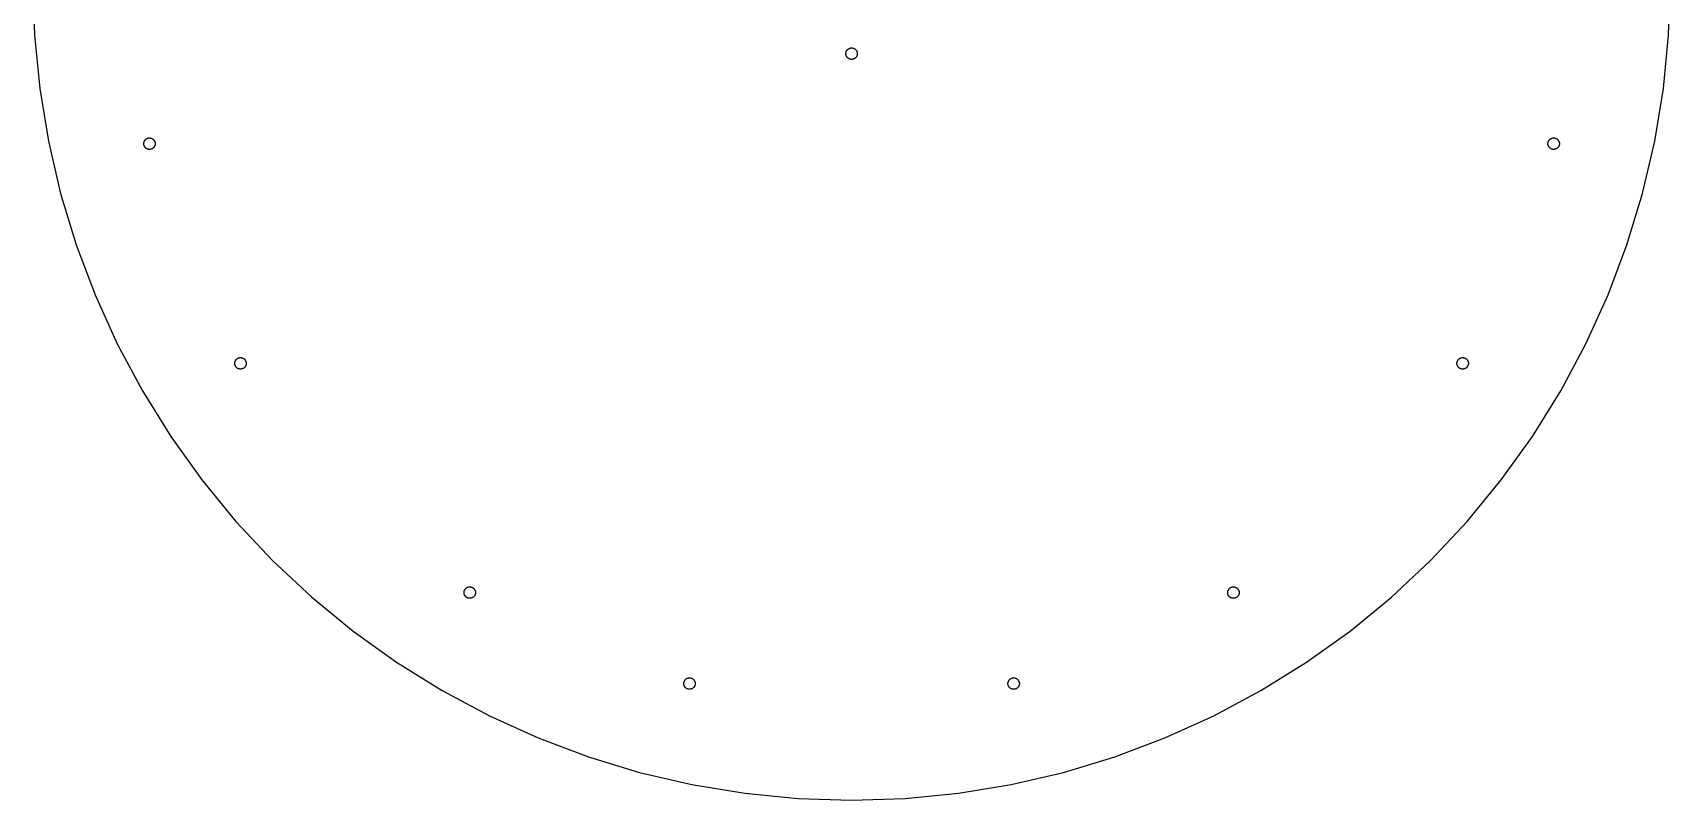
# Model space of a CAD drawing. Header units: metres. Extents: x -250 to 250, y -250 to 250.
# Drawn here: x -250 to 250, y -250 to -15.6 of the extents above; entities that cross this region are included whole.
import ezdxf

# ---------------------------------------------------------------- set-up
doc = ezdxf.new("R2010")
doc.units = ezdxf.units.M

msp = doc.modelspace()

# ---------------------------------------------------------------- linework, layer by layer
for p, q in [((-250, 0), (-249.465, -16.3508)), ((249.465, -16.3508), (249.951, -1.49356)), ((-249.465, -16.3508), (-247.861, -32.6315)), ((247.861, -32.6315), (249.465, -16.3508)), ((-1.75, -22), (-1.74625, -21.8855)), ((-1.74625, -22.1144), (-1.75, -22)), ((-1.74625, -21.8855), (-1.73502, -21.7716)), ((-1.73502, -22.2284), (-1.74625, -22.1144)), ((-1.73502, -21.7716), (-1.71637, -21.6586)), ((-1.71637, -22.3414), (-1.73502, -22.2284)), ((-1.71637, -21.6586), (-1.69037, -21.5471)), ((-1.69037, -22.4529), (-1.71637, -22.3414)), ((-1.69037, -21.5471), (-1.65712, -21.4375)), ((-1.65712, -22.5625), (-1.69037, -22.4529)), ((-1.65712, -21.4375), (-1.61678, -21.3303)), ((-1.61678, -22.6697), (-1.65712, -22.5625)), ((-1.61678, -21.3303), (-1.56952, -21.226)), ((-1.56952, -22.774), (-1.61678, -22.6697)), ((-1.56952, -21.226), (-1.51553, -21.125)), ((-1.51553, -22.875), (-1.56952, -22.774)), ((-1.51553, -21.125), (-1.45506, -21.0277)), ((-1.45506, -22.9722), (-1.51553, -22.875)), ((-1.45506, -21.0277), (-1.38837, -20.9347)), ((-1.38837, -23.0653), (-1.45506, -22.9722)), ((-1.38837, -20.9347), (-1.31572, -20.8461)), ((-1.31572, -23.1539), (-1.38837, -23.0653)), ((-1.31572, -20.8461), (-1.23743, -20.7626)), ((-1.23743, -23.2374), (-1.31572, -23.1539)), ((-1.23743, -20.7626), (-1.15385, -20.6843)), ((-1.15385, -23.3157), (-1.23743, -23.2374)), ((-1.15385, -20.6843), (-1.06532, -20.6116)), ((-1.06532, -23.3884), (-1.15385, -23.3157)), ((-1.06532, -20.6116), (-0.972244, -20.5449)), ((-0.972244, -23.4551), (-1.06532, -23.3884)), ((-0.972244, -20.5449), (-0.875, -20.4845)), ((-0.875, -23.5155), (-0.972244, -23.4551)), ((-0.875, -20.4845), (-0.774002, -20.4305)), ((-0.774002, -23.5695), (-0.875, -23.5155)), ((-0.774002, -20.4305), (-0.669693, -20.3832)), ((-0.669693, -23.6168), (-0.774002, -23.5695)), ((-0.669693, -20.3832), (-0.562515, -20.3429)), ((-0.562515, -23.6571), (-0.669693, -23.6168)), ((-0.562515, -20.3429), (-0.452927, -20.3096)), ((-0.452927, -23.6904), (-0.562515, -23.6571)), ((-0.452927, -20.3096), (-0.3414, -20.2836)), ((-0.3414, -23.7164), (-0.452927, -23.6904)), ((-0.3414, -20.2836), (-0.228409, -20.265)), ((-0.228409, -23.735), (-0.3414, -23.7164)), ((-0.228409, -20.265), (-0.114441, -20.2537)), ((-0.114441, -23.7462), (-0.228409, -23.735)), ((-0.114441, -20.2537), (0, -20.25)), ((0, -23.75), (-0.114441, -23.7462)), ((0, -20.25), (0.114441, -20.2537)), ((0.114441, -23.7462), (0, -23.75)), ((0.114441, -20.2537), (0.228409, -20.265)), ((0.228409, -23.735), (0.114441, -23.7462)), ((0.228409, -20.265), (0.3414, -20.2836)), ((0.3414, -23.7164), (0.228409, -23.735)), ((0.3414, -20.2836), (0.452927, -20.3096)), ((0.452927, -23.6904), (0.3414, -23.7164)), ((0.452927, -20.3096), (0.562515, -20.3429)), ((0.562515, -23.6571), (0.452927, -23.6904)), ((0.562515, -20.3429), (0.669693, -20.3832)), ((0.669693, -23.6168), (0.562515, -23.6571)), ((0.669693, -20.3832), (0.774002, -20.4305)), ((0.774002, -23.5695), (0.669693, -23.6168)), ((0.774002, -20.4305), (0.875, -20.4845)), ((0.875, -23.5155), (0.774002, -23.5695)), ((0.875, -20.4845), (0.972244, -20.5449)), ((0.972244, -23.4551), (0.875, -23.5155)), ((0.972244, -20.5449), (1.06532, -20.6116)), ((1.06532, -23.3884), (0.972244, -23.4551)), ((1.06532, -20.6116), (1.15385, -20.6843)), ((1.15385, -23.3157), (1.06532, -23.3884)), ((1.15385, -20.6843), (1.23743, -20.7626)), ((1.23743, -23.2374), (1.15385, -23.3157)), ((1.23743, -20.7626), (1.31572, -20.8461)), ((1.31572, -23.1539), (1.23743, -23.2374)), ((1.31572, -20.8461), (1.38837, -20.9347)), ((1.38837, -23.0653), (1.31572, -23.1539)), ((1.38837, -20.9347), (1.45506, -21.0277)), ((1.45506, -22.9722), (1.38837, -23.0653)), ((1.45506, -21.0277), (1.51553, -21.125)), ((1.51553, -22.875), (1.45506, -22.9722)), ((1.51553, -21.125), (1.56952, -21.226)), ((1.56952, -22.774), (1.51553, -22.875)), ((1.56952, -21.226), (1.61678, -21.3303)), ((1.61678, -22.6697), (1.56952, -22.774)), ((1.61678, -21.3303), (1.65712, -21.4375)), ((1.65712, -22.5625), (1.61678, -22.6697)), ((1.65712, -21.4375), (1.69037, -21.5471)), ((1.69037, -22.4529), (1.65712, -22.5625)), ((1.69037, -21.5471), (1.71637, -21.6586)), ((1.71637, -22.3414), (1.69037, -22.4529)), ((1.71637, -21.6586), (1.73502, -21.7716)), ((1.73502, -22.2284), (1.71637, -22.3414)), ((1.73502, -21.7716), (1.74625, -21.8855)), ((1.74625, -22.1144), (1.73502, -22.2284)), ((1.74625, -21.8855), (1.75, -22)), ((1.75, -22), (1.74625, -22.1144)), ((-247.861, -32.6315), (-245.196, -48.7726)), ((245.196, -48.7726), (247.861, -32.6315)), ((-245.196, -48.7726), (-241.481, -64.7048)), ((-216.111, -49.4892), (-216.108, -49.3748)), ((-216.108, -49.6037), (-216.111, -49.4892)), ((-216.108, -49.3748), (-216.096, -49.2608)), ((-216.096, -49.7177), (-216.108, -49.6037)), ((-216.096, -49.2608), (-216.078, -49.1478)), ((-216.078, -49.8306), (-216.096, -49.7177)), ((-216.078, -49.1478), (-216.052, -49.0363)), ((-216.052, -49.9422), (-216.078, -49.8306)), ((-216.052, -49.0363), (-216.019, -48.9267)), ((-216.019, -50.0517), (-216.052, -49.9422)), ((-216.019, -48.9267), (-215.978, -48.8195)), ((-215.978, -48.8195), (-215.931, -48.7152)), ((-215.931, -48.7152), (-215.877, -48.6142)), ((-215.877, -48.6142), (-215.816, -48.517)), ((-215.816, -48.517), (-215.75, -48.4239)), ((-215.75, -48.4239), (-215.677, -48.3354)), ((-215.677, -48.3354), (-215.599, -48.2518)), ((-215.599, -48.2518), (-215.515, -48.1735)), ((-215.515, -48.1735), (-215.427, -48.1009)), ((-215.427, -48.1009), (-215.334, -48.0341)), ((-215.334, -48.0341), (-215.236, -47.9737)), ((-215.236, -47.9737), (-215.135, -47.9197)), ((-215.135, -47.9197), (-215.031, -47.8724)), ((-215.031, -47.8724), (-214.924, -47.8321)), ((-214.924, -47.8321), (-214.814, -47.7989)), ((-214.814, -47.7989), (-214.703, -47.7729)), ((-214.703, -47.7729), (-214.59, -47.7542)), ((-214.59, -47.7542), (-214.476, -47.743)), ((-214.476, -47.743), (-214.361, -47.7392)), ((-214.361, -47.7392), (-214.247, -47.743)), ((-214.247, -47.743), (-214.133, -47.7542)), ((-214.133, -47.7542), (-214.02, -47.7729)), ((-214.02, -47.7729), (-213.908, -47.7989)), ((-213.908, -47.7989), (-213.799, -47.8321)), ((-213.799, -47.8321), (-213.692, -47.8724)), ((-213.692, -47.8724), (-213.587, -47.9197)), ((-213.587, -47.9197), (-213.486, -47.9737)), ((-213.486, -47.9737), (-213.389, -48.0341)), ((-213.389, -48.0341), (-213.296, -48.1009)), ((-213.296, -48.1009), (-213.208, -48.1735)), ((-213.208, -48.1735), (-213.124, -48.2518)), ((-213.124, -48.2518), (-213.046, -48.3354)), ((-213.046, -48.3354), (-212.973, -48.4239)), ((-212.973, -48.4239), (-212.906, -48.517)), ((-212.906, -48.517), (-212.846, -48.6142)), ((-212.846, -48.6142), (-212.792, -48.7152)), ((-212.792, -48.7152), (-212.745, -48.8195)), ((-212.745, -48.8195), (-212.704, -48.9267)), ((-212.704, -48.9267), (-212.671, -49.0363)), ((-212.671, -49.9422), (-212.704, -50.0517)), ((-212.671, -49.0363), (-212.645, -49.1478)), ((-212.645, -49.8306), (-212.671, -49.9422)), ((-212.645, -49.1478), (-212.626, -49.2608)), ((-212.626, -49.7177), (-212.645, -49.8306)), ((-212.626, -49.2608), (-212.615, -49.3748)), ((-212.615, -49.6037), (-212.626, -49.7177)), ((-212.615, -49.3748), (-212.611, -49.4892)), ((-212.611, -49.4892), (-212.615, -49.6037)), ((212.611, -49.4892), (212.615, -49.3748)), ((212.615, -49.6037), (212.611, -49.4892)), ((212.615, -49.3748), (212.626, -49.2608)), ((212.626, -49.7177), (212.615, -49.6037)), ((212.626, -49.2608), (212.645, -49.1478)), ((212.645, -49.8306), (212.626, -49.7177)), ((212.645, -49.1478), (212.671, -49.0363)), ((212.671, -49.9422), (212.645, -49.8306)), ((212.671, -49.0363), (212.704, -48.9267)), ((212.704, -50.0517), (212.671, -49.9422)), ((212.704, -48.9267), (212.745, -48.8195)), ((212.745, -48.8195), (212.792, -48.7152)), ((212.792, -48.7152), (212.846, -48.6142)), ((212.846, -48.6142), (212.906, -48.517)), ((212.906, -48.517), (212.973, -48.4239)), ((212.973, -48.4239), (213.046, -48.3354)), ((213.046, -48.3354), (213.124, -48.2518)), ((213.124, -48.2518), (213.208, -48.1735)), ((213.208, -48.1735), (213.296, -48.1009)), ((213.296, -48.1009), (213.389, -48.0341)), ((213.389, -48.0341), (213.486, -47.9737)), ((213.486, -47.9737), (213.587, -47.9197)), ((213.587, -47.9197), (213.692, -47.8724)), ((213.692, -47.8724), (213.799, -47.8321)), ((213.799, -47.8321), (213.908, -47.7989)), ((213.908, -47.7989), (214.02, -47.7729)), ((214.02, -47.7729), (214.133, -47.7542)), ((214.133, -47.7542), (214.247, -47.743)), ((214.247, -47.743), (214.361, -47.7392)), ((214.361, -47.7392), (214.476, -47.743)), ((214.476, -47.743), (214.59, -47.7542)), ((214.59, -47.7542), (214.703, -47.7729)), ((214.703, -47.7729), (214.814, -47.7989)), ((214.814, -47.7989), (214.924, -47.8321)), ((214.924, -47.8321), (215.031, -47.8724)), ((215.031, -47.8724), (215.135, -47.9197)), ((215.135, -47.9197), (215.236, -47.9737)), ((215.236, -47.9737), (215.334, -48.0341)), ((215.334, -48.0341), (215.427, -48.1009)), ((215.427, -48.1009), (215.515, -48.1735)), ((215.515, -48.1735), (215.599, -48.2518)), ((215.599, -48.2518), (215.677, -48.3354)), ((215.677, -48.3354), (215.75, -48.4239)), ((215.75, -48.4239), (215.816, -48.517)), ((215.816, -48.517), (215.877, -48.6142)), ((215.877, -48.6142), (215.931, -48.7152)), ((215.931, -48.7152), (215.978, -48.8195)), ((215.978, -48.8195), (216.019, -48.9267)), ((216.019, -48.9267), (216.052, -49.0363)), ((216.052, -49.9422), (216.019, -50.0517)), ((216.052, -49.0363), (216.078, -49.1478)), ((216.078, -49.8306), (216.052, -49.9422)), ((216.078, -49.1478), (216.096, -49.2608)), ((216.096, -49.7177), (216.078, -49.8306)), ((216.096, -49.2608), (216.108, -49.3748)), ((216.108, -49.6037), (216.096, -49.7177)), ((216.108, -49.3748), (216.111, -49.4892)), ((216.111, -49.4892), (216.108, -49.6037)), ((241.481, -64.7048), (245.196, -48.7726)), ((-215.978, -50.1589), (-216.019, -50.0517)), ((-215.931, -50.2632), (-215.978, -50.1589)), ((-215.877, -50.3642), (-215.931, -50.2632)), ((-215.816, -50.4615), (-215.877, -50.3642)), ((-215.75, -50.5546), (-215.816, -50.4615)), ((-215.677, -50.6431), (-215.75, -50.5546)), ((-215.599, -50.7267), (-215.677, -50.6431)), ((-215.515, -50.8049), (-215.599, -50.7267)), ((-215.427, -50.8776), (-215.515, -50.8049)), ((-215.334, -50.9443), (-215.427, -50.8776)), ((-215.236, -51.0048), (-215.334, -50.9443)), ((-215.135, -51.0587), (-215.236, -51.0048)), ((-215.031, -51.106), (-215.135, -51.0587)), ((-214.924, -51.1463), (-215.031, -51.106)), ((-214.814, -51.1796), (-214.924, -51.1463)), ((-214.703, -51.2056), (-214.814, -51.1796)), ((-214.59, -51.2243), (-214.703, -51.2056)), ((-214.476, -51.2355), (-214.59, -51.2243)), ((-214.361, -51.2392), (-214.476, -51.2355)), ((-214.247, -51.2355), (-214.361, -51.2392)), ((-214.133, -51.2243), (-214.247, -51.2355)), ((-214.02, -51.2056), (-214.133, -51.2243)), ((-213.908, -51.1796), (-214.02, -51.2056)), ((-213.799, -51.1463), (-213.908, -51.1796)), ((-213.692, -51.106), (-213.799, -51.1463)), ((-213.587, -51.0587), (-213.692, -51.106)), ((-213.486, -51.0048), (-213.587, -51.0587)), ((-213.389, -50.9443), (-213.486, -51.0048)), ((-213.296, -50.8776), (-213.389, -50.9443)), ((-213.208, -50.8049), (-213.296, -50.8776)), ((-213.124, -50.7267), (-213.208, -50.8049)), ((-213.046, -50.6431), (-213.124, -50.7267)), ((-212.973, -50.5546), (-213.046, -50.6431)), ((-212.906, -50.4615), (-212.973, -50.5546)), ((-212.846, -50.3642), (-212.906, -50.4615)), ((-212.792, -50.2632), (-212.846, -50.3642)), ((-212.745, -50.1589), (-212.792, -50.2632)), ((-212.704, -50.0517), (-212.745, -50.1589)), ((212.745, -50.1589), (212.704, -50.0517)), ((212.792, -50.2632), (212.745, -50.1589)), ((212.846, -50.3642), (212.792, -50.2632)), ((212.906, -50.4615), (212.846, -50.3642)), ((212.973, -50.5546), (212.906, -50.4615)), ((213.046, -50.6431), (212.973, -50.5546)), ((213.124, -50.7267), (213.046, -50.6431)), ((213.208, -50.8049), (213.124, -50.7267)), ((213.296, -50.8776), (213.208, -50.8049)), ((213.389, -50.9443), (213.296, -50.8776)), ((213.486, -51.0048), (213.389, -50.9443)), ((213.587, -51.0587), (213.486, -51.0048)), ((213.692, -51.106), (213.587, -51.0587)), ((213.799, -51.1463), (213.692, -51.106)), ((213.908, -51.1796), (213.799, -51.1463)), ((214.02, -51.2056), (213.908, -51.1796)), ((214.133, -51.2243), (214.02, -51.2056)), ((214.247, -51.2355), (214.133, -51.2243)), ((214.361, -51.2392), (214.247, -51.2355)), ((214.476, -51.2355), (214.361, -51.2392)), ((214.59, -51.2243), (214.476, -51.2355)), ((214.703, -51.2056), (214.59, -51.2243)), ((214.814, -51.1796), (214.703, -51.2056)), ((214.924, -51.1463), (214.814, -51.1796)), ((215.031, -51.106), (214.924, -51.1463)), ((215.135, -51.0587), (215.031, -51.106)), ((215.236, -51.0048), (215.135, -51.0587)), ((215.334, -50.9443), (215.236, -51.0048)), ((215.427, -50.8776), (215.334, -50.9443)), ((215.515, -50.8049), (215.427, -50.8776)), ((215.599, -50.7267), (215.515, -50.8049)), ((215.677, -50.6431), (215.599, -50.7267)), ((215.75, -50.5546), (215.677, -50.6431)), ((215.816, -50.4615), (215.75, -50.5546)), ((215.877, -50.3642), (215.816, -50.4615)), ((215.931, -50.2632), (215.877, -50.3642)), ((215.978, -50.1589), (215.931, -50.2632)), ((216.019, -50.0517), (215.978, -50.1589)), ((-241.481, -64.7048), (-236.733, -80.3599)), ((236.733, -80.3599), (241.481, -64.7048)), ((-236.733, -80.3599), (-230.97, -95.6709)), ((230.97, -95.6709), (236.733, -80.3599)), ((-230.97, -95.6709), (-224.218, -110.572)), ((224.218, -110.572), (230.97, -95.6709)), ((-224.218, -110.572), (-216.506, -125)), ((-187.345, -115.013), (-187.24, -114.965)), ((-187.24, -114.965), (-187.133, -114.925)), ((-187.133, -114.925), (-187.024, -114.892)), ((-187.024, -114.892), (-186.912, -114.866)), ((-186.912, -114.866), (-186.799, -114.847)), ((-186.799, -114.847), (-186.685, -114.836)), ((-186.685, -114.836), (-186.571, -114.832)), ((-186.571, -114.832), (-186.456, -114.836)), ((-186.456, -114.836), (-186.342, -114.847)), ((-186.342, -114.847), (-186.229, -114.866)), ((-186.229, -114.866), (-186.118, -114.892)), ((-186.118, -114.892), (-186.008, -114.925)), ((-186.008, -114.925), (-185.901, -114.965)), ((-185.901, -114.965), (-185.797, -115.013)), ((185.797, -115.013), (185.901, -114.965)), ((185.901, -114.965), (186.008, -114.925)), ((186.008, -114.925), (186.118, -114.892)), ((186.118, -114.892), (186.229, -114.866)), ((186.229, -114.866), (186.342, -114.847)), ((186.342, -114.847), (186.456, -114.836)), ((186.456, -114.836), (186.571, -114.832)), ((186.571, -114.832), (186.685, -114.836)), ((186.685, -114.836), (186.799, -114.847)), ((186.799, -114.847), (186.912, -114.866)), ((186.912, -114.866), (187.024, -114.892)), ((187.024, -114.892), (187.133, -114.925)), ((187.133, -114.925), (187.24, -114.965)), ((187.24, -114.965), (187.345, -115.013)), ((216.506, -125), (224.218, -110.572)), ((-188.321, -116.582), (-188.317, -116.468)), ((-188.317, -116.697), (-188.321, -116.582)), ((-188.317, -116.468), (-188.306, -116.354)), ((-188.306, -116.811), (-188.317, -116.697)), ((-188.306, -116.354), (-188.287, -116.241)), ((-188.287, -116.924), (-188.306, -116.811)), ((-188.287, -116.241), (-188.261, -116.129)), ((-188.261, -117.035), (-188.287, -116.924)), ((-188.261, -116.129), (-188.228, -116.02)), ((-188.228, -117.145), (-188.261, -117.035)), ((-188.228, -116.02), (-188.187, -115.913)), ((-188.187, -117.252), (-188.228, -117.145)), ((-188.187, -115.913), (-188.14, -115.808)), ((-188.14, -117.356), (-188.187, -117.252)), ((-188.14, -115.808), (-188.086, -115.707)), ((-188.086, -117.457), (-188.14, -117.356)), ((-188.086, -115.707), (-188.026, -115.61)), ((-188.026, -117.554), (-188.086, -117.457)), ((-188.026, -115.61), (-187.959, -115.517)), ((-187.959, -117.648), (-188.026, -117.554)), ((-187.959, -115.517), (-187.886, -115.428)), ((-187.886, -117.736), (-187.959, -117.648)), ((-187.886, -115.428), (-187.808, -115.345)), ((-187.808, -117.82), (-187.886, -117.736)), ((-187.808, -115.345), (-187.724, -115.267)), ((-187.724, -117.898), (-187.808, -117.82)), ((-187.724, -115.267), (-187.636, -115.194)), ((-187.636, -117.971), (-187.724, -117.898)), ((-187.636, -115.194), (-187.543, -115.127)), ((-187.543, -118.037), (-187.636, -117.971)), ((-187.543, -115.127), (-187.446, -115.067)), ((-187.446, -118.098), (-187.543, -118.037)), ((-187.446, -115.067), (-187.345, -115.013)), ((-187.345, -118.152), (-187.446, -118.098)), ((-187.24, -118.199), (-187.345, -118.152)), ((-187.133, -118.239), (-187.24, -118.199)), ((-187.024, -118.273), (-187.133, -118.239)), ((-186.912, -118.299), (-187.024, -118.273)), ((-186.799, -118.317), (-186.912, -118.299)), ((-186.685, -118.328), (-186.799, -118.317)), ((-186.571, -118.332), (-186.685, -118.328)), ((-186.456, -118.328), (-186.571, -118.332)), ((-186.342, -118.317), (-186.456, -118.328)), ((-186.229, -118.299), (-186.342, -118.317)), ((-186.118, -118.273), (-186.229, -118.299)), ((-186.008, -118.239), (-186.118, -118.273)), ((-185.901, -118.199), (-186.008, -118.239)), ((-185.797, -118.152), (-185.901, -118.199)), ((-185.797, -115.013), (-185.696, -115.067)), ((-185.696, -118.098), (-185.797, -118.152)), ((-185.696, -115.067), (-185.598, -115.127)), ((-185.598, -118.037), (-185.696, -118.098)), ((-185.598, -115.127), (-185.505, -115.194)), ((-185.505, -117.971), (-185.598, -118.037)), ((-185.505, -115.194), (-185.417, -115.267)), ((-185.417, -117.898), (-185.505, -117.971)), ((-185.417, -115.267), (-185.333, -115.345)), ((-185.333, -117.82), (-185.417, -117.898)), ((-185.333, -115.345), (-185.255, -115.428)), ((-185.255, -117.736), (-185.333, -117.82)), ((-185.255, -115.428), (-185.182, -115.517)), ((-185.182, -117.648), (-185.255, -117.736)), ((-185.182, -115.517), (-185.116, -115.61)), ((-185.116, -117.554), (-185.182, -117.648)), ((-185.116, -115.61), (-185.055, -115.707)), ((-185.055, -117.457), (-185.116, -117.554)), ((-185.055, -115.707), (-185.001, -115.808)), ((-185.001, -117.356), (-185.055, -117.457)), ((-185.001, -115.808), (-184.954, -115.913)), ((-184.954, -117.252), (-185.001, -117.356)), ((-184.954, -115.913), (-184.913, -116.02)), ((-184.913, -117.145), (-184.954, -117.252)), ((-184.913, -116.02), (-184.88, -116.129)), ((-184.88, -117.035), (-184.913, -117.145)), ((-184.88, -116.129), (-184.854, -116.241)), ((-184.854, -116.924), (-184.88, -117.035)), ((-184.854, -116.241), (-184.836, -116.354)), ((-184.836, -116.811), (-184.854, -116.924)), ((-184.836, -116.354), (-184.824, -116.468)), ((-184.824, -116.697), (-184.836, -116.811)), ((-184.824, -116.468), (-184.821, -116.582)), ((-184.821, -116.582), (-184.824, -116.697)), ((184.821, -116.582), (184.824, -116.468)), ((184.824, -116.697), (184.821, -116.582)), ((184.824, -116.468), (184.836, -116.354)), ((184.836, -116.811), (184.824, -116.697)), ((184.836, -116.354), (184.854, -116.241)), ((184.854, -116.924), (184.836, -116.811)), ((184.854, -116.241), (184.88, -116.129)), ((184.88, -117.035), (184.854, -116.924)), ((184.88, -116.129), (184.913, -116.02)), ((184.913, -117.145), (184.88, -117.035)), ((184.913, -116.02), (184.954, -115.913)), ((184.954, -117.252), (184.913, -117.145)), ((184.954, -115.913), (185.001, -115.808)), ((185.001, -117.356), (184.954, -117.252)), ((185.001, -115.808), (185.055, -115.707)), ((185.055, -117.457), (185.001, -117.356)), ((185.055, -115.707), (185.116, -115.61)), ((185.116, -117.554), (185.055, -117.457)), ((185.116, -115.61), (185.182, -115.517)), ((185.182, -117.648), (185.116, -117.554)), ((185.182, -115.517), (185.255, -115.428)), ((185.255, -117.736), (185.182, -117.648)), ((185.255, -115.428), (185.333, -115.345)), ((185.333, -117.82), (185.255, -117.736)), ((185.333, -115.345), (185.417, -115.267)), ((185.417, -117.898), (185.333, -117.82)), ((185.417, -115.267), (185.505, -115.194)), ((185.505, -117.971), (185.417, -117.898)), ((185.505, -115.194), (185.598, -115.127)), ((185.598, -118.037), (185.505, -117.971)), ((185.598, -115.127), (185.696, -115.067)), ((185.696, -118.098), (185.598, -118.037)), ((185.696, -115.067), (185.797, -115.013)), ((185.797, -118.152), (185.696, -118.098)), ((185.901, -118.199), (185.797, -118.152)), ((186.008, -118.239), (185.901, -118.199)), ((186.118, -118.273), (186.008, -118.239)), ((186.229, -118.299), (186.118, -118.273)), ((186.342, -118.317), (186.229, -118.299)), ((186.456, -118.328), (186.342, -118.317)), ((186.571, -118.332), (186.456, -118.328)), ((186.685, -118.328), (186.571, -118.332)), ((186.799, -118.317), (186.685, -118.328)), ((186.912, -118.299), (186.799, -118.317)), ((187.024, -118.273), (186.912, -118.299)), ((187.133, -118.239), (187.024, -118.273)), ((187.24, -118.199), (187.133, -118.239)), ((187.345, -118.152), (187.24, -118.199)), ((187.345, -115.013), (187.446, -115.067)), ((187.446, -118.098), (187.345, -118.152)), ((187.446, -115.067), (187.543, -115.127)), ((187.543, -118.037), (187.446, -118.098)), ((187.543, -115.127), (187.636, -115.194)), ((187.636, -117.971), (187.543, -118.037)), ((187.636, -115.194), (187.724, -115.267)), ((187.724, -117.898), (187.636, -117.971)), ((187.724, -115.267), (187.808, -115.345)), ((187.808, -117.82), (187.724, -117.898)), ((187.808, -115.345), (187.886, -115.428)), ((187.886, -117.736), (187.808, -117.82)), ((187.886, -115.428), (187.959, -115.517)), ((187.959, -117.648), (187.886, -117.736)), ((187.959, -115.517), (188.026, -115.61)), ((188.026, -117.554), (187.959, -117.648)), ((188.026, -115.61), (188.086, -115.707)), ((188.086, -117.457), (188.026, -117.554)), ((188.086, -115.707), (188.14, -115.808)), ((188.14, -117.356), (188.086, -117.457)), ((188.14, -115.808), (188.187, -115.913)), ((188.187, -117.252), (188.14, -117.356)), ((188.187, -115.913), (188.228, -116.02)), ((188.228, -117.145), (188.187, -117.252)), ((188.228, -116.02), (188.261, -116.129)), ((188.261, -117.035), (188.228, -117.145)), ((188.261, -116.129), (188.287, -116.241)), ((188.287, -116.924), (188.261, -117.035)), ((188.287, -116.241), (188.306, -116.354)), ((188.306, -116.811), (188.287, -116.924)), ((188.306, -116.354), (188.317, -116.468)), ((188.317, -116.697), (188.306, -116.811)), ((188.317, -116.468), (188.321, -116.582)), ((188.321, -116.582), (188.317, -116.697)), ((-216.506, -125), (-207.867, -138.893)), ((207.867, -138.893), (216.506, -125)), ((-207.867, -138.893), (-198.338, -152.19)), ((198.338, -152.19), (207.867, -138.893)), ((-198.338, -152.19), (-187.96, -164.836)), ((187.96, -164.836), (198.338, -152.19)), ((-187.96, -164.836), (-176.777, -176.777)), ((176.777, -176.777), (187.96, -164.836)), ((-176.777, -176.777), (-164.836, -187.96)), ((164.836, -187.96), (176.777, -176.777)), ((-117.356, -185.001), (-117.252, -184.954)), ((-117.252, -184.954), (-117.145, -184.913)), ((-117.145, -184.913), (-117.035, -184.88)), ((-117.035, -184.88), (-116.924, -184.854)), ((-116.924, -184.854), (-116.811, -184.836)), ((-116.811, -184.836), (-116.697, -184.824)), ((-116.697, -184.824), (-116.582, -184.821)), ((-116.582, -184.821), (-116.468, -184.824)), ((-116.468, -184.824), (-116.354, -184.836)), ((-116.354, -184.836), (-116.241, -184.854)), ((-116.241, -184.854), (-116.129, -184.88)), ((-116.129, -184.88), (-116.02, -184.913)), ((-116.02, -184.913), (-115.913, -184.954)), ((-115.913, -184.954), (-115.808, -185.001)), ((115.808, -185.001), (115.913, -184.954)), ((115.913, -184.954), (116.02, -184.913)), ((116.02, -184.913), (116.129, -184.88)), ((116.129, -184.88), (116.241, -184.854)), ((116.241, -184.854), (116.354, -184.836)), ((116.354, -184.836), (116.468, -184.824)), ((116.468, -184.824), (116.582, -184.821)), ((116.582, -184.821), (116.697, -184.824)), ((116.697, -184.824), (116.811, -184.836)), ((116.811, -184.836), (116.924, -184.854)), ((116.924, -184.854), (117.035, -184.88)), ((117.035, -184.88), (117.145, -184.913)), ((117.145, -184.913), (117.252, -184.954)), ((117.252, -184.954), (117.356, -185.001)), ((-164.836, -187.96), (-152.19, -198.338)), ((-118.332, -186.571), (-118.328, -186.456)), ((-118.328, -186.685), (-118.332, -186.571)), ((-118.328, -186.456), (-118.317, -186.342)), ((-118.317, -186.799), (-118.328, -186.685)), ((-118.317, -186.342), (-118.299, -186.229)), ((-118.299, -186.912), (-118.317, -186.799)), ((-118.299, -186.229), (-118.273, -186.118)), ((-118.273, -187.024), (-118.299, -186.912)), ((-118.273, -186.118), (-118.239, -186.008)), ((-118.239, -187.133), (-118.273, -187.024)), ((-118.239, -186.008), (-118.199, -185.901)), ((-118.199, -187.24), (-118.239, -187.133)), ((-118.199, -185.901), (-118.152, -185.797)), ((-118.152, -187.345), (-118.199, -187.24)), ((-118.152, -185.797), (-118.098, -185.696)), ((-118.098, -187.446), (-118.152, -187.345)), ((-118.098, -185.696), (-118.037, -185.598)), ((-118.037, -187.543), (-118.098, -187.446)), ((-118.037, -185.598), (-117.971, -185.505)), ((-117.971, -187.636), (-118.037, -187.543)), ((-117.971, -185.505), (-117.898, -185.417)), ((-117.898, -187.724), (-117.971, -187.636)), ((-117.898, -185.417), (-117.82, -185.333)), ((-117.82, -187.808), (-117.898, -187.724)), ((-117.82, -185.333), (-117.736, -185.255)), ((-117.736, -187.886), (-117.82, -187.808)), ((-117.736, -185.255), (-117.648, -185.182)), ((-117.648, -187.959), (-117.736, -187.886)), ((-117.648, -185.182), (-117.554, -185.116)), ((-117.554, -188.026), (-117.648, -187.959)), ((-117.554, -185.116), (-117.457, -185.055)), ((-117.457, -188.086), (-117.554, -188.026)), ((-117.457, -185.055), (-117.356, -185.001)), ((-117.356, -188.14), (-117.457, -188.086)), ((-117.252, -188.187), (-117.356, -188.14)), ((-117.145, -188.228), (-117.252, -188.187)), ((-117.035, -188.261), (-117.145, -188.228)), ((-116.924, -188.287), (-117.035, -188.261)), ((-116.811, -188.306), (-116.924, -188.287)), ((-116.697, -188.317), (-116.811, -188.306)), ((-116.582, -188.321), (-116.697, -188.317)), ((-116.468, -188.317), (-116.582, -188.321)), ((-116.354, -188.306), (-116.468, -188.317)), ((-116.241, -188.287), (-116.354, -188.306)), ((-116.129, -188.261), (-116.241, -188.287)), ((-116.02, -188.228), (-116.129, -188.261)), ((-115.913, -188.187), (-116.02, -188.228)), ((-115.808, -188.14), (-115.913, -188.187)), ((-115.808, -185.001), (-115.707, -185.055)), ((-115.707, -188.086), (-115.808, -188.14)), ((-115.707, -185.055), (-115.61, -185.116)), ((-115.61, -188.026), (-115.707, -188.086)), ((-115.61, -185.116), (-115.517, -185.182)), ((-115.517, -187.959), (-115.61, -188.026)), ((-115.517, -185.182), (-115.428, -185.255)), ((-115.428, -187.886), (-115.517, -187.959)), ((-115.428, -185.255), (-115.345, -185.333)), ((-115.345, -187.808), (-115.428, -187.886)), ((-115.345, -185.333), (-115.267, -185.417)), ((-115.267, -187.724), (-115.345, -187.808)), ((-115.267, -185.417), (-115.194, -185.505)), ((-115.194, -187.636), (-115.267, -187.724)), ((-115.194, -185.505), (-115.127, -185.598)), ((-115.127, -187.543), (-115.194, -187.636)), ((-115.127, -185.598), (-115.067, -185.696)), ((-115.067, -187.446), (-115.127, -187.543)), ((-115.067, -185.696), (-115.013, -185.797)), ((-115.013, -187.345), (-115.067, -187.446)), ((-115.013, -185.797), (-114.965, -185.901)), ((-114.965, -187.24), (-115.013, -187.345)), ((-114.965, -185.901), (-114.925, -186.008)), ((-114.925, -187.133), (-114.965, -187.24)), ((-114.925, -186.008), (-114.892, -186.118)), ((-114.892, -187.024), (-114.925, -187.133)), ((-114.892, -186.118), (-114.866, -186.229)), ((-114.866, -186.912), (-114.892, -187.024)), ((-114.866, -186.229), (-114.847, -186.342)), ((-114.847, -186.799), (-114.866, -186.912)), ((-114.847, -186.342), (-114.836, -186.456)), ((-114.836, -186.685), (-114.847, -186.799)), ((-114.836, -186.456), (-114.832, -186.571)), ((-114.832, -186.571), (-114.836, -186.685)), ((114.832, -186.571), (114.836, -186.456)), ((114.836, -186.685), (114.832, -186.571)), ((114.836, -186.456), (114.847, -186.342)), ((114.847, -186.799), (114.836, -186.685)), ((114.847, -186.342), (114.866, -186.229)), ((114.866, -186.912), (114.847, -186.799)), ((114.866, -186.229), (114.892, -186.118)), ((114.892, -187.024), (114.866, -186.912)), ((114.892, -186.118), (114.925, -186.008)), ((114.925, -187.133), (114.892, -187.024)), ((114.925, -186.008), (114.965, -185.901)), ((114.965, -187.24), (114.925, -187.133)), ((114.965, -185.901), (115.013, -185.797)), ((115.013, -187.345), (114.965, -187.24)), ((115.013, -185.797), (115.067, -185.696)), ((115.067, -187.446), (115.013, -187.345)), ((115.067, -185.696), (115.127, -185.598)), ((115.127, -187.543), (115.067, -187.446)), ((115.127, -185.598), (115.194, -185.505)), ((115.194, -187.636), (115.127, -187.543)), ((115.194, -185.505), (115.267, -185.417)), ((115.267, -187.724), (115.194, -187.636)), ((115.267, -185.417), (115.345, -185.333)), ((115.345, -187.808), (115.267, -187.724)), ((115.345, -185.333), (115.428, -185.255)), ((115.428, -187.886), (115.345, -187.808)), ((115.428, -185.255), (115.517, -185.182)), ((115.517, -187.959), (115.428, -187.886)), ((115.517, -185.182), (115.61, -185.116)), ((115.61, -188.026), (115.517, -187.959)), ((115.61, -185.116), (115.707, -185.055)), ((115.707, -188.086), (115.61, -188.026)), ((115.707, -185.055), (115.808, -185.001)), ((115.808, -188.14), (115.707, -188.086)), ((115.913, -188.187), (115.808, -188.14)), ((116.02, -188.228), (115.913, -188.187)), ((116.129, -188.261), (116.02, -188.228)), ((116.241, -188.287), (116.129, -188.261)), ((116.354, -188.306), (116.241, -188.287)), ((116.468, -188.317), (116.354, -188.306)), ((116.582, -188.321), (116.468, -188.317)), ((116.697, -188.317), (116.582, -188.321)), ((116.811, -188.306), (116.697, -188.317)), ((116.924, -188.287), (116.811, -188.306)), ((117.035, -188.261), (116.924, -188.287)), ((117.145, -188.228), (117.035, -188.261)), ((117.252, -188.187), (117.145, -188.228)), ((117.356, -188.14), (117.252, -188.187)), ((117.356, -185.001), (117.457, -185.055)), ((117.457, -188.086), (117.356, -188.14)), ((117.457, -185.055), (117.554, -185.116)), ((117.554, -188.026), (117.457, -188.086)), ((117.554, -185.116), (117.648, -185.182)), ((117.648, -187.959), (117.554, -188.026)), ((117.648, -185.182), (117.736, -185.255)), ((117.736, -187.886), (117.648, -187.959)), ((117.736, -185.255), (117.82, -185.333)), ((117.82, -187.808), (117.736, -187.886)), ((117.82, -185.333), (117.898, -185.417)), ((117.898, -187.724), (117.82, -187.808)), ((117.898, -185.417), (117.971, -185.505)), ((117.971, -187.636), (117.898, -187.724)), ((117.971, -185.505), (118.037, -185.598)), ((118.037, -187.543), (117.971, -187.636)), ((118.037, -185.598), (118.098, -185.696)), ((118.098, -187.446), (118.037, -187.543)), ((118.098, -185.696), (118.152, -185.797)), ((118.152, -187.345), (118.098, -187.446)), ((118.152, -185.797), (118.199, -185.901)), ((118.199, -187.24), (118.152, -187.345)), ((118.199, -185.901), (118.239, -186.008)), ((118.239, -187.133), (118.199, -187.24)), ((118.239, -186.008), (118.273, -186.118)), ((118.273, -187.024), (118.239, -187.133)), ((118.273, -186.118), (118.299, -186.229)), ((118.299, -186.912), (118.273, -187.024)), ((118.299, -186.229), (118.317, -186.342)), ((118.317, -186.799), (118.299, -186.912)), ((118.317, -186.342), (118.328, -186.456)), ((118.328, -186.685), (118.317, -186.799)), ((118.328, -186.456), (118.332, -186.571)), ((118.332, -186.571), (118.328, -186.685)), ((152.19, -198.338), (164.836, -187.96)), ((-152.19, -198.338), (-138.893, -207.867)), ((138.893, -207.867), (152.19, -198.338)), ((-138.893, -207.867), (-125, -216.506)), ((125, -216.506), (138.893, -207.867)), ((-51.2392, -214.361), (-51.2355, -214.247)), ((-51.2355, -214.476), (-51.2392, -214.361)), ((-51.2355, -214.247), (-51.2243, -214.133)), ((-51.2243, -214.59), (-51.2355, -214.476)), ((-51.2243, -214.133), (-51.2056, -214.02)), ((-51.2056, -214.703), (-51.2243, -214.59)), ((-51.2056, -214.02), (-51.1796, -213.908)), ((-51.1796, -214.814), (-51.2056, -214.703)), ((-51.1796, -213.908), (-51.1463, -213.799)), ((-51.1463, -214.924), (-51.1796, -214.814)), ((-51.1463, -213.799), (-51.106, -213.692)), ((-51.106, -215.031), (-51.1463, -214.924)), ((-51.106, -213.692), (-51.0587, -213.587)), ((-51.0587, -213.587), (-51.0048, -213.486)), ((-51.0048, -213.486), (-50.9443, -213.389)), ((-50.9443, -213.389), (-50.8776, -213.296)), ((-50.8776, -213.296), (-50.8049, -213.208)), ((-50.8049, -213.208), (-50.7267, -213.124)), ((-50.7267, -213.124), (-50.6431, -213.046)), ((-50.6431, -213.046), (-50.5546, -212.973)), ((-50.5546, -212.973), (-50.4615, -212.906)), ((-50.4615, -212.906), (-50.3642, -212.846)), ((-50.3642, -212.846), (-50.2632, -212.792)), ((-50.2632, -212.792), (-50.1589, -212.745)), ((-50.1589, -212.745), (-50.0517, -212.704)), ((-50.0517, -212.704), (-49.9422, -212.671)), ((-49.9422, -212.671), (-49.8306, -212.645)), ((-49.8306, -212.645), (-49.7177, -212.626)), ((-49.7177, -212.626), (-49.6037, -212.615)), ((-49.6037, -212.615), (-49.4892, -212.611)), ((-49.4892, -212.611), (-49.3748, -212.615)), ((-49.3748, -212.615), (-49.2608, -212.626)), ((-49.2608, -212.626), (-49.1478, -212.645)), ((-49.1478, -212.645), (-49.0363, -212.671)), ((-49.0363, -212.671), (-48.9267, -212.704)), ((-48.9267, -212.704), (-48.8195, -212.745)), ((-48.8195, -212.745), (-48.7152, -212.792)), ((-48.7152, -212.792), (-48.6142, -212.846)), ((-48.6142, -212.846), (-48.517, -212.906)), ((-48.517, -212.906), (-48.4239, -212.973)), ((-48.4239, -212.973), (-48.3354, -213.046)), ((-48.3354, -213.046), (-48.2518, -213.124)), ((-48.2518, -213.124), (-48.1735, -213.208)), ((-48.1735, -213.208), (-48.1009, -213.296)), ((-48.1009, -213.296), (-48.0341, -213.389)), ((-48.0341, -213.389), (-47.9737, -213.486)), ((-47.9737, -213.486), (-47.9197, -213.587)), ((-47.9197, -213.587), (-47.8724, -213.692)), ((-47.8724, -213.692), (-47.8321, -213.799)), ((-47.8321, -214.924), (-47.8724, -215.031)), ((-47.8321, -213.799), (-47.7989, -213.908)), ((-47.7989, -214.814), (-47.8321, -214.924)), ((-47.7989, -213.908), (-47.7729, -214.02)), ((-47.7729, -214.703), (-47.7989, -214.814)), ((-47.7729, -214.02), (-47.7542, -214.133)), ((-47.7542, -214.59), (-47.7729, -214.703)), ((-47.7542, -214.133), (-47.743, -214.247)), ((-47.743, -214.476), (-47.7542, -214.59)), ((-47.743, -214.247), (-47.7392, -214.361)), ((-47.7392, -214.361), (-47.743, -214.476)), ((47.7392, -214.361), (47.743, -214.247)), ((47.743, -214.476), (47.7392, -214.361)), ((47.743, -214.247), (47.7542, -214.133)), ((47.7542, -214.59), (47.743, -214.476)), ((47.7542, -214.133), (47.7729, -214.02)), ((47.7729, -214.703), (47.7542, -214.59)), ((47.7729, -214.02), (47.7989, -213.908)), ((47.7989, -214.814), (47.7729, -214.703)), ((47.7989, -213.908), (47.8321, -213.799)), ((47.8321, -214.924), (47.7989, -214.814)), ((47.8321, -213.799), (47.8724, -213.692)), ((47.8724, -215.031), (47.8321, -214.924)), ((47.8724, -213.692), (47.9197, -213.587)), ((47.9197, -213.587), (47.9737, -213.486)), ((47.9737, -213.486), (48.0341, -213.389)), ((48.0341, -213.389), (48.1009, -213.296)), ((48.1009, -213.296), (48.1735, -213.208)), ((48.1735, -213.208), (48.2518, -213.124)), ((48.2518, -213.124), (48.3354, -213.046)), ((48.3354, -213.046), (48.4239, -212.973)), ((48.4239, -212.973), (48.517, -212.906)), ((48.517, -212.906), (48.6142, -212.846)), ((48.6142, -212.846), (48.7152, -212.792)), ((48.7152, -212.792), (48.8195, -212.745)), ((48.8195, -212.745), (48.9267, -212.704)), ((48.9267, -212.704), (49.0363, -212.671)), ((49.0363, -212.671), (49.1478, -212.645)), ((49.1478, -212.645), (49.2608, -212.626)), ((49.2608, -212.626), (49.3748, -212.615)), ((49.3748, -212.615), (49.4892, -212.611)), ((49.4892, -212.611), (49.6037, -212.615)), ((49.6037, -212.615), (49.7177, -212.626)), ((49.7177, -212.626), (49.8306, -212.645)), ((49.8306, -212.645), (49.9422, -212.671)), ((49.9422, -212.671), (50.0517, -212.704)), ((50.0517, -212.704), (50.1589, -212.745)), ((50.1589, -212.745), (50.2632, -212.792)), ((50.2632, -212.792), (50.3642, -212.846)), ((50.3642, -212.846), (50.4615, -212.906)), ((50.4615, -212.906), (50.5546, -212.973)), ((50.5546, -212.973), (50.6431, -213.046)), ((50.6431, -213.046), (50.7267, -213.124)), ((50.7267, -213.124), (50.8049, -213.208)), ((50.8049, -213.208), (50.8776, -213.296)), ((50.8776, -213.296), (50.9443, -213.389)), ((50.9443, -213.389), (51.0048, -213.486)), ((51.0048, -213.486), (51.0587, -213.587)), ((51.0587, -213.587), (51.106, -213.692)), ((51.106, -213.692), (51.1463, -213.799)), ((51.1463, -214.924), (51.106, -215.031)), ((51.1463, -213.799), (51.1796, -213.908)), ((51.1796, -214.814), (51.1463, -214.924)), ((51.1796, -213.908), (51.2056, -214.02)), ((51.2056, -214.703), (51.1796, -214.814)), ((51.2056, -214.02), (51.2243, -214.133)), ((51.2243, -214.59), (51.2056, -214.703)), ((51.2243, -214.133), (51.2355, -214.247)), ((51.2355, -214.476), (51.2243, -214.59)), ((51.2355, -214.247), (51.2392, -214.361)), ((51.2392, -214.361), (51.2355, -214.476)), ((-125, -216.506), (-110.572, -224.218)), ((-51.0587, -215.135), (-51.106, -215.031)), ((-51.0048, -215.236), (-51.0587, -215.135)), ((-50.9443, -215.334), (-51.0048, -215.236)), ((-50.8776, -215.427), (-50.9443, -215.334)), ((-50.8049, -215.515), (-50.8776, -215.427)), ((-50.7267, -215.599), (-50.8049, -215.515)), ((-50.6431, -215.677), (-50.7267, -215.599)), ((-50.5546, -215.75), (-50.6431, -215.677)), ((-50.4615, -215.816), (-50.5546, -215.75)), ((-50.3642, -215.877), (-50.4615, -215.816)), ((-50.2632, -215.931), (-50.3642, -215.877)), ((-50.1589, -215.978), (-50.2632, -215.931)), ((-50.0517, -216.019), (-50.1589, -215.978)), ((-49.9422, -216.052), (-50.0517, -216.019)), ((-49.8306, -216.078), (-49.9422, -216.052)), ((-49.7177, -216.096), (-49.8306, -216.078)), ((-49.6037, -216.108), (-49.7177, -216.096)), ((-49.4892, -216.111), (-49.6037, -216.108)), ((-49.3748, -216.108), (-49.4892, -216.111)), ((-49.2608, -216.096), (-49.3748, -216.108)), ((-49.1478, -216.078), (-49.2608, -216.096)), ((-49.0363, -216.052), (-49.1478, -216.078)), ((-48.9267, -216.019), (-49.0363, -216.052)), ((-48.8195, -215.978), (-48.9267, -216.019)), ((-48.7152, -215.931), (-48.8195, -215.978)), ((-48.6142, -215.877), (-48.7152, -215.931)), ((-48.517, -215.816), (-48.6142, -215.877)), ((-48.4239, -215.75), (-48.517, -215.816)), ((-48.3354, -215.677), (-48.4239, -215.75)), ((-48.2518, -215.599), (-48.3354, -215.677)), ((-48.1735, -215.515), (-48.2518, -215.599)), ((-48.1009, -215.427), (-48.1735, -215.515)), ((-48.0341, -215.334), (-48.1009, -215.427)), ((-47.9737, -215.236), (-48.0341, -215.334)), ((-47.9197, -215.135), (-47.9737, -215.236)), ((-47.8724, -215.031), (-47.9197, -215.135)), ((47.9197, -215.135), (47.8724, -215.031)), ((47.9737, -215.236), (47.9197, -215.135)), ((48.0341, -215.334), (47.9737, -215.236)), ((48.1009, -215.427), (48.0341, -215.334)), ((48.1735, -215.515), (48.1009, -215.427)), ((48.2518, -215.599), (48.1735, -215.515)), ((48.3354, -215.677), (48.2518, -215.599)), ((48.4239, -215.75), (48.3354, -215.677)), ((48.517, -215.816), (48.4239, -215.75)), ((48.6142, -215.877), (48.517, -215.816)), ((48.7152, -215.931), (48.6142, -215.877)), ((48.8195, -215.978), (48.7152, -215.931)), ((48.9267, -216.019), (48.8195, -215.978)), ((49.0363, -216.052), (48.9267, -216.019)), ((49.1478, -216.078), (49.0363, -216.052)), ((49.2608, -216.096), (49.1478, -216.078)), ((49.3748, -216.108), (49.2608, -216.096)), ((49.4892, -216.111), (49.3748, -216.108)), ((49.6037, -216.108), (49.4892, -216.111)), ((49.7177, -216.096), (49.6037, -216.108)), ((49.8306, -216.078), (49.7177, -216.096)), ((49.9422, -216.052), (49.8306, -216.078)), ((50.0517, -216.019), (49.9422, -216.052)), ((50.1589, -215.978), (50.0517, -216.019)), ((50.2632, -215.931), (50.1589, -215.978)), ((50.3642, -215.877), (50.2632, -215.931)), ((50.4615, -215.816), (50.3642, -215.877)), ((50.5546, -215.75), (50.4615, -215.816)), ((50.6431, -215.677), (50.5546, -215.75)), ((50.7267, -215.599), (50.6431, -215.677)), ((50.8049, -215.515), (50.7267, -215.599)), ((50.8776, -215.427), (50.8049, -215.515)), ((50.9443, -215.334), (50.8776, -215.427)), ((51.0048, -215.236), (50.9443, -215.334)), ((51.0587, -215.135), (51.0048, -215.236)), ((51.106, -215.031), (51.0587, -215.135)), ((110.572, -224.218), (125, -216.506)), ((-110.572, -224.218), (-95.6709, -230.97)), ((95.6709, -230.97), (110.572, -224.218)), ((-95.6709, -230.97), (-80.3599, -236.733)), ((80.3599, -236.733), (95.6709, -230.97)), ((-80.3599, -236.733), (-64.7048, -241.481)), ((64.7048, -241.481), (80.3599, -236.733)), ((-64.7048, -241.481), (-48.7726, -245.196)), ((48.7726, -245.196), (64.7048, -241.481)), ((-48.7726, -245.196), (-32.6315, -247.861)), ((-32.6315, -247.861), (-16.3508, -249.465)), ((-16.3508, -249.465), (0, -250)), ((0, -250), (16.3508, -249.465)), ((16.3508, -249.465), (32.6315, -247.861)), ((32.6315, -247.861), (48.7726, -245.196))]:
    msp.add_line(p, q)

doc.saveas('drawing.dxf')
